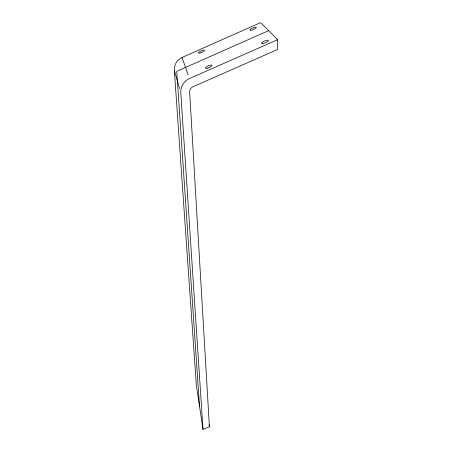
<?xml version="1.0" encoding="UTF-8"?>
<svg xmlns="http://www.w3.org/2000/svg" width="452" height="452" viewBox="0 0 452 452"><rect width="100%" height="100%" fill="white"/><g stroke="black" fill="none" stroke-linecap="round" stroke-linejoin="round"><path stroke-width="0.68" d="M277.658 39.657L277.562 49.505L193.004 86.722A5.56 5.469 -33.8 0 0 189.659 92.151L209.412 426.829L203.01 429.4L196.337 385.262L174.342 70.331A13.001 12.871 -76.5 0 1 182.043 57.472L260.606 22.6L277.658 39.657L189.478 78.558A14.458 14.215 -33.9 0 0 180.789 92.767L203.01 429.4M268.646 30.64L176.732 71.32L199.535 406.404M182.043 57.472L188.117 74.699M174.342 70.331L179.608 88.66M209.073 424.767L209.412 426.829M200.095 52.991A3.322 0.831 -23.8 0 0 204.479 50.325A3.322 0.831 -23.8 0 0 199.716 51.584A3.322 0.831 -23.8 0 0 200.095 52.991M262.51 43.528A3.678 0.989 -22.3 0 0 268.273 40.929A3.678 0.989 -22.3 0 0 264.2 41.126A3.678 0.989 -22.3 0 0 262.51 43.528M207.236 68.269A3.616 0.989 -23.7 0 0 211.988 65.314A3.616 0.989 -23.7 0 0 206.767 66.614A3.616 0.989 -23.7 0 0 207.236 68.269M250.781 30.227A3.367 0.836 -22.7 0 0 256.064 27.838A3.367 0.836 -22.7 0 0 252.408 28.109A3.367 0.836 -22.7 0 0 250.781 30.227"/></g></svg>
